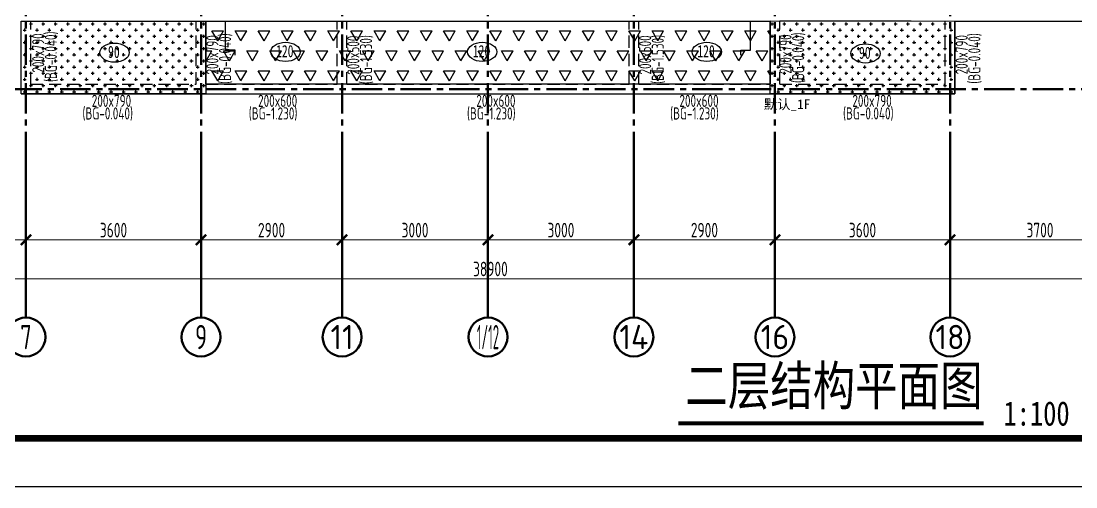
# Model space of a CAD drawing. Extents: x -302153 to 2378000, y -57590 to 1700000.
# Drawn here: x 184640 to 206328, y 552165 to 561749 of the extents above; entities that cross this region are included whole.
import ezdxf
from ezdxf.enums import TextEntityAlignment as Align

# ---------------------------------------------------------------- set-up
doc = ezdxf.new("R2010")
doc.units = 0
doc.header["$LTSCALE"] = 500
doc.header["$MEASUREMENT"] = 0
doc.linetypes.add('CENTER', pattern=[2, 1.25, -0.25, 0.25, -0.25])
doc.linetypes.add('DASHED', pattern=[0.75, 0.5, -0.25])
doc.layers.get('0').update_dxf_attribs({"linetype": 'CONTINUOUS'})
doc.layers.get('Defpoints').update_dxf_attribs({"color": 2, "linetype": 'CONTINUOUS'})
for name, color, linetype, lineweight in [('AD-AXIS-AXIS-2F-100', 1, 'CENTER', 50), ('AD-AXIS-CRCL-2F-100', 3, 'CONTINUOUS', 50), ('AD-AXIS-DIMS-2F-100', 3, 'CONTINUOUS', 0), ('AD-DIMS-MAIN-2F-100', 60, 'CONTINUOUS', 0)]:
    doc.layers.add(name, color=color, linetype=linetype, lineweight=lineweight)
for name, color, linetype in [('C-XREF-INT', 7, 'CONTINUOUS'), ('S_BEAM', 4, 'DASHED'), ('S_BEAM_TEXT_VERT', 41, 'CONTINUOUS'), ('S_FLOR_THIK', 7, 'CONTINUOUS'), ('S_PLAN_HACH', 9, 'CONTINUOUS'), ('S_PLAN_MIDL', 255, 'CONTINUOUS'), ('S_PLAN_TOPC', 7, 'CONTINUOUS')]:
    doc.layers.add(name, color=color, linetype=linetype)
doc.layers.add('内框', color=8, linetype='CONTINUOUS', plot=False)
doc.styles.add('TH-STYLE1', font='Stfangso_1.ttf', dxfattribs={"width": 0.7})
doc.styles.add('TH-STYLE2', font='', dxfattribs={"width": 0.8})
doc.styles.add('TH-STYLE3', font='tssdeng.shx', dxfattribs={"width": 0.7, "bigfont": 'tssdchn.shx'})
doc.styles.add('黑体', font='simhei.ttf')
doc.styles.get('TH-STYLE2').set_extended_font_data('STXihei')
doc.dimstyles.new('TH-DIM100', dxfattribs={"dimscale": 100, "dimtxt": 3, "dimasz": 2, "dimexe": 1, "dimexo": 1, "dimgap": 0.5, "dimtad": 1, "dimdec": 0, "dimdsep": 46, "dimtxsty": 'TH-STYLE3', "dimblk1": 'ARCHTICK', "dimblk2": 'ARCHTICK', "dimsah": 1, "dimcen": -1, "dimclrd": 256, "dimclre": 256, "dimclrt": 256, "dimazin": 0, "dimtfac": 1, "dimtdec": 0, "dimtix": 1, "dimtmove": 2, "dimatfit": 0, "dimldrblk": 'ARCHTICK', "dimfxl": 2, "dimtolj": 1, "dimtzin": 0, "dimlwd": -1, "dimlwe": -1, "dimarcsym": 0})
pattern_1 = [(0, (-461874.05, -167035.04), (127, 127), [63.5, -190.5]), (90, (-461842.3, -167066.79), (-127, 127), [63.5, -190.5])]

# ---------------------------------------------------------------- blocks, each defined once
blk = doc.blocks.new('B-th')
at = {"layer": 'S_FLOR_THIK', "color": 7, "extrusion": (0, 0, -1)}
blk.add_ellipse((86, 189), major_axis=(-302, 0), ratio=0.653433, dxfattribs=at)
at = {"style": 'TH-STYLE1', "width": 0.7, "flags": 8}
blk.add_attdef('BTH', text='', height=250, dxfattribs=at).set_placement((87, 80), align=Align.CENTER)
blk = doc.blocks.new('_ArchTick')
at = {"color": 0, "const_width": 0.25}
blk.add_lwpolyline([(-0.53, -0.53), (0.53, 0.53)], dxfattribs=at)
blk = doc.blocks.new('*D86')
at = {"layer": 'AD-DIMS-MAIN-2F-100', "transparency": 16777216}
for p, q in [((0, -3100), (0, -5500)), ((38900, -3100), (38900, -5500)), ((0, -5400), (38900, -5400))]:
    blk.add_line(p, q, dxfattribs=at)
at = {"layer": 'Defpoints', "color": 0, "transparency": 16777216}
for p in [(0, -3000), (38900, -3000), (38900, -5400)]:
    blk.add_point(p, dxfattribs=at)
at = {"layer": 'AD-DIMS-MAIN-2F-100', "transparency": 16777216, "xscale": 200, "yscale": 200, "zscale": 200, "rotation": 180}
blk.add_blockref('_ArchTick', (0, -5400), dxfattribs=at)
at = {"layer": 'AD-DIMS-MAIN-2F-100', "transparency": 16777216, "xscale": 200, "yscale": 200, "zscale": 200}
blk.add_blockref('_ArchTick', (38900, -5400), dxfattribs=at)
at = {"layer": 'AD-DIMS-MAIN-2F-100', "transparency": 16777216, "insert": (19450, -5200), "char_height": 300, "attachment_point": 5, "style": 'TH-STYLE3'}
blk.add_mtext('\\A1;38900', dxfattribs=at)
blk = doc.blocks.new('*D137')
at = {"layer": 'AD-AXIS-DIMS-2F-100', "transparency": 16777216}
for p, q in [((6200, -3100), (6200, -4700)), ((9900, -3100), (9900, -4700)), ((6200, -4600), (9900, -4600))]:
    blk.add_line(p, q, dxfattribs=at)
at = {"layer": 'Defpoints', "color": 0, "transparency": 16777216}
for p in [(6200, -3000), (9900, -3000), (9900, -4600)]:
    blk.add_point(p, dxfattribs=at)
at = {"layer": 'AD-AXIS-DIMS-2F-100', "transparency": 16777216, "xscale": 200, "yscale": 200, "zscale": 200, "rotation": 180}
blk.add_blockref('_ArchTick', (6200, -4600), dxfattribs=at)
at = {"layer": 'AD-AXIS-DIMS-2F-100', "transparency": 16777216, "xscale": 200, "yscale": 200, "zscale": 200}
blk.add_blockref('_ArchTick', (9900, -4600), dxfattribs=at)
at = {"layer": 'AD-AXIS-DIMS-2F-100', "transparency": 16777216, "insert": (8050, -4400), "char_height": 300, "attachment_point": 5, "style": 'TH-STYLE3'}
blk.add_mtext('\\A1;3700', dxfattribs=at)
blk = doc.blocks.new('*D138')
at = {"layer": 'AD-AXIS-DIMS-2F-100', "transparency": 16777216}
for p, q in [((9900, -3100), (9900, -4700)), ((13500, -3100), (13500, -4700)), ((9900, -4600), (13500, -4600))]:
    blk.add_line(p, q, dxfattribs=at)
at = {"layer": 'Defpoints', "color": 0, "transparency": 16777216}
for p in [(9900, -3000), (13500, -3000), (13500, -4600)]:
    blk.add_point(p, dxfattribs=at)
at = {"layer": 'AD-AXIS-DIMS-2F-100', "transparency": 16777216, "xscale": 200, "yscale": 200, "zscale": 200, "rotation": 180}
blk.add_blockref('_ArchTick', (9900, -4600), dxfattribs=at)
at = {"layer": 'AD-AXIS-DIMS-2F-100', "transparency": 16777216, "xscale": 200, "yscale": 200, "zscale": 200}
blk.add_blockref('_ArchTick', (13500, -4600), dxfattribs=at)
at = {"layer": 'AD-AXIS-DIMS-2F-100', "transparency": 16777216, "insert": (11700, -4400), "char_height": 300, "attachment_point": 5, "style": 'TH-STYLE3'}
blk.add_mtext('\\A1;3600', dxfattribs=at)
blk = doc.blocks.new('*D139')
at = {"layer": 'AD-AXIS-DIMS-2F-100', "transparency": 16777216}
for p, q in [((13500, -3100), (13500, -4700)), ((16400, -3100), (16400, -4700)), ((13500, -4600), (16400, -4600))]:
    blk.add_line(p, q, dxfattribs=at)
at = {"layer": 'Defpoints', "color": 0, "transparency": 16777216}
for p in [(13500, -3000), (16400, -3000), (16400, -4600)]:
    blk.add_point(p, dxfattribs=at)
at = {"layer": 'AD-AXIS-DIMS-2F-100', "transparency": 16777216, "xscale": 200, "yscale": 200, "zscale": 200, "rotation": 180}
blk.add_blockref('_ArchTick', (13500, -4600), dxfattribs=at)
at = {"layer": 'AD-AXIS-DIMS-2F-100', "transparency": 16777216, "xscale": 200, "yscale": 200, "zscale": 200}
blk.add_blockref('_ArchTick', (16400, -4600), dxfattribs=at)
at = {"layer": 'AD-AXIS-DIMS-2F-100', "transparency": 16777216, "insert": (14950, -4400), "char_height": 300, "attachment_point": 5, "style": 'TH-STYLE3'}
blk.add_mtext('\\A1;2900', dxfattribs=at)
blk = doc.blocks.new('*D140')
at = {"layer": 'AD-AXIS-DIMS-2F-100', "transparency": 16777216}
for p, q in [((16400, -3100), (16400, -4700)), ((19400, -3100), (19400, -4700)), ((16400, -4600), (19400, -4600))]:
    blk.add_line(p, q, dxfattribs=at)
at = {"layer": 'Defpoints', "color": 0, "transparency": 16777216}
for p in [(16400, -3000), (19400, -3000), (19400, -4600)]:
    blk.add_point(p, dxfattribs=at)
at = {"layer": 'AD-AXIS-DIMS-2F-100', "transparency": 16777216, "xscale": 200, "yscale": 200, "zscale": 200, "rotation": 180}
blk.add_blockref('_ArchTick', (16400, -4600), dxfattribs=at)
at = {"layer": 'AD-AXIS-DIMS-2F-100', "transparency": 16777216, "xscale": 200, "yscale": 200, "zscale": 200}
blk.add_blockref('_ArchTick', (19400, -4600), dxfattribs=at)
at = {"layer": 'AD-AXIS-DIMS-2F-100', "transparency": 16777216, "insert": (17900, -4400), "char_height": 300, "attachment_point": 5, "style": 'TH-STYLE3'}
blk.add_mtext('\\A1;3000', dxfattribs=at)
blk = doc.blocks.new('*D141')
at = {"layer": 'AD-AXIS-DIMS-2F-100', "transparency": 16777216}
for p, q in [((19400, -3100), (19400, -4700)), ((22400, -3100), (22400, -4700)), ((19400, -4600), (22400, -4600))]:
    blk.add_line(p, q, dxfattribs=at)
at = {"layer": 'Defpoints', "color": 0, "transparency": 16777216}
for p in [(19400, -3000), (22400, -3000), (22400, -4600)]:
    blk.add_point(p, dxfattribs=at)
at = {"layer": 'AD-AXIS-DIMS-2F-100', "transparency": 16777216, "xscale": 200, "yscale": 200, "zscale": 200, "rotation": 180}
blk.add_blockref('_ArchTick', (19400, -4600), dxfattribs=at)
at = {"layer": 'AD-AXIS-DIMS-2F-100', "transparency": 16777216, "xscale": 200, "yscale": 200, "zscale": 200}
blk.add_blockref('_ArchTick', (22400, -4600), dxfattribs=at)
at = {"layer": 'AD-AXIS-DIMS-2F-100', "transparency": 16777216, "insert": (20900, -4400), "char_height": 300, "attachment_point": 5, "style": 'TH-STYLE3'}
blk.add_mtext('\\A1;3000', dxfattribs=at)
blk = doc.blocks.new('*D142')
at = {"layer": 'AD-AXIS-DIMS-2F-100', "transparency": 16777216}
for p, q in [((22400, -3100), (22400, -4700)), ((25300, -3100), (25300, -4700)), ((22400, -4600), (25300, -4600))]:
    blk.add_line(p, q, dxfattribs=at)
at = {"layer": 'Defpoints', "color": 0, "transparency": 16777216}
for p in [(22400, -3000), (25300, -3000), (25300, -4600)]:
    blk.add_point(p, dxfattribs=at)
at = {"layer": 'AD-AXIS-DIMS-2F-100', "transparency": 16777216, "xscale": 200, "yscale": 200, "zscale": 200, "rotation": 180}
blk.add_blockref('_ArchTick', (22400, -4600), dxfattribs=at)
at = {"layer": 'AD-AXIS-DIMS-2F-100', "transparency": 16777216, "xscale": 200, "yscale": 200, "zscale": 200}
blk.add_blockref('_ArchTick', (25300, -4600), dxfattribs=at)
at = {"layer": 'AD-AXIS-DIMS-2F-100', "transparency": 16777216, "insert": (23850, -4400), "char_height": 300, "attachment_point": 5, "style": 'TH-STYLE3'}
blk.add_mtext('\\A1;2900', dxfattribs=at)
blk = doc.blocks.new('*D143')
at = {"layer": 'AD-AXIS-DIMS-2F-100', "transparency": 16777216}
for p, q in [((25300, -3100), (25300, -4700)), ((28900, -3100), (28900, -4700)), ((25300, -4600), (28900, -4600))]:
    blk.add_line(p, q, dxfattribs=at)
at = {"layer": 'Defpoints', "color": 0, "transparency": 16777216}
for p in [(25300, -3000), (28900, -3000), (28900, -4600)]:
    blk.add_point(p, dxfattribs=at)
at = {"layer": 'AD-AXIS-DIMS-2F-100', "transparency": 16777216, "xscale": 200, "yscale": 200, "zscale": 200, "rotation": 180}
blk.add_blockref('_ArchTick', (25300, -4600), dxfattribs=at)
at = {"layer": 'AD-AXIS-DIMS-2F-100', "transparency": 16777216, "xscale": 200, "yscale": 200, "zscale": 200}
blk.add_blockref('_ArchTick', (28900, -4600), dxfattribs=at)
at = {"layer": 'AD-AXIS-DIMS-2F-100', "transparency": 16777216, "insert": (27100, -4400), "char_height": 300, "attachment_point": 5, "style": 'TH-STYLE3'}
blk.add_mtext('\\A1;3600', dxfattribs=at)
blk = doc.blocks.new('*D144')
at = {"layer": 'AD-AXIS-DIMS-2F-100', "transparency": 16777216}
for p, q in [((28900, -3100), (28900, -4700)), ((32600, -3100), (32600, -4700)), ((28900, -4600), (32600, -4600))]:
    blk.add_line(p, q, dxfattribs=at)
at = {"layer": 'Defpoints', "color": 0, "transparency": 16777216}
for p in [(28900, -3000), (32600, -3000), (32600, -4600)]:
    blk.add_point(p, dxfattribs=at)
at = {"layer": 'AD-AXIS-DIMS-2F-100', "transparency": 16777216, "xscale": 200, "yscale": 200, "zscale": 200, "rotation": 180}
blk.add_blockref('_ArchTick', (28900, -4600), dxfattribs=at)
at = {"layer": 'AD-AXIS-DIMS-2F-100', "transparency": 16777216, "xscale": 200, "yscale": 200, "zscale": 200}
blk.add_blockref('_ArchTick', (32600, -4600), dxfattribs=at)
at = {"layer": 'AD-AXIS-DIMS-2F-100', "transparency": 16777216, "insert": (30750, -4400), "char_height": 300, "attachment_point": 5, "style": 'TH-STYLE3'}
blk.add_mtext('\\A1;3700', dxfattribs=at)
blk = doc.blocks.new('THAPE_A2L2_inner')
at = {"layer": '内框'}
blk.add_lwpolyline([(0, 0), (0, 420), (891, 420), (891, 0)], close=True, dxfattribs=at)
at = {"layer": '内框', "const_width": 1.4}
blk.add_lwpolyline([(25, 410), (25, 10), (881, 10), (881, 410)], close=True, dxfattribs=at)
at = {"layer": '内框', "style": '黑体', "width": 0.8}
blk.add_attdef('内框名称', (30.92, 422.78), '', height=4.2, dxfattribs=at)
blk = doc.blocks.new('DxmxAxis_2F-100_b8d9b96b-d97d-4cdc-bfb8-bee9ef8f7084_1755619768')
at = {"layer": 'AD-AXIS-AXIS-2F-100'}
for p, q in [((9900, -3000), (9900, 8800)), ((28900, -3000), (28900, 8800)), ((13500, -3000), (13500, 6200)), ((25300, -3000), (25300, 6200)), ((16400, -3000), (16400, 4500)), ((19400, -3000), (19400, 4500)), ((22400, -3000), (22400, 4500)), ((-1400, -1500), (52900, -1500))]:
    blk.add_line(p, q, dxfattribs=at)
at = {"layer": 'AD-AXIS-CRCL-2F-100'}
for p, q in [((9900, -3000), (9900, -6200)), ((13500, -3000), (13500, -6200)), ((16400, -3000), (16400, -6200)), ((19400, -3000), (19400, -6200)), ((22400, -3000), (22400, -6200)), ((25300, -3000), (25300, -6200)), ((28900, -3000), (28900, -6200))]:
    blk.add_line(p, q, dxfattribs=at)
for centre in [(9900, -6600), (13500, -6600), (16400, -6600), (19400, -6600), (22400, -6600), (25300, -6600), (28900, -6600)]:
    blk.add_circle(centre, 400, dxfattribs=at)
at = {"layer": 'AD-AXIS-CRCL-2F-100', "color": 7, "style": 'TH-STYLE3'}
for s, width, p in [('7', 0.7, (9900, -6600)), ('9', 0.7, (13500, -6600)), ('1/12', 0.4, (19400, -6600))]:
    blk.add_text(s, height=500, dxfattribs=dict(at, width=width)).set_placement(p, align=Align.MIDDLE_CENTER)
for s, p in [('11', (16400, -6600)), ('14', (22400, -6600)), ('16', (25300, -6600)), ('18', (28900, -6600))]:
    blk.add_text(s, height=500, dxfattribs=at).set_placement(p, align=Align.MIDDLE_CENTER)
at = {"layer": 'AD-AXIS-DIMS-2F-100'}
for p1, p2, picture, middle in [((6200, -3000), (9900, -3000), '*D137', (8050, -4400)), ((9900, -3000), (13500, -3000), '*D138', (11700, -4400)), ((13500, -3000), (16400, -3000), '*D139', (14950, -4400)), ((16400, -3000), (19400, -3000), '*D140', (17900, -4400)), ((19400, -3000), (22400, -3000), '*D141', (20900, -4400)), ((22400, -3000), (25300, -3000), '*D142', (23850, -4400)), ((25300, -3000), (28900, -3000), '*D143', (27100, -4400)), ((28900, -3000), (32600, -3000), '*D144', (30750, -4400))]:
    dim = blk.add_aligned_dim(p1=p1, p2=p2, distance=-1600, dimstyle='TH-DIM100', override={"dimgap": 0.5}, dxfattribs=at)
    dim.commit()
    dim.dimension.update_dxf_attribs({"geometry": picture, "text_midpoint": middle})
at = {"layer": 'AD-DIMS-MAIN-2F-100'}
dim = blk.add_aligned_dim(p1=(0, -3000), p2=(38900, -3000), distance=-2400, dimstyle='TH-DIM100', override={"dimgap": 0.5}, dxfattribs=at)
dim.commit()
dim.dimension.update_dxf_attribs({"geometry": '*D86', "text_midpoint": (19450, -5200)})
blk = doc.blocks.new('A$C2ECF6916')
at = {"layer": 'C-XREF-INT'}
blk.add_blockref('DxmxAxis_2F-100_b8d9b96b-d97d-4cdc-bfb8-bee9ef8f7084_1755619768', (0, 1500), dxfattribs=at)

msp = doc.modelspace()

# ---------------------------------------------------------------- hatches: boundary and pattern name
at = {"layer": 'S_PLAN_HACH'}
h = msp.add_hatch(dxfattribs=at)
h.set_pattern_fill('CROSS', color=256, scale=20)
h.set_pattern_definition(pattern_1)
h.paths.add_polyline_path([(188440.0506, 560248.6595), (188440.0506, 561748.6289), (184640.0507, 561748.6289), (184640.0507, 560248.6595)])
h = msp.add_hatch(dxfattribs=at)
h.set_pattern_fill('TRIANG', color=256, scale=50)
h.set_pattern_definition([(60, (-461874.05, -167035.04), (-238.12491, 412.44455), [238.125, -238.125]), (120, (-461874.05, -167035.04), (-476.24991, 5e-05), [238.125, -238.125]), (0, (-461993.1, -166828.8), (238.125, 412.4445), [238.125, -238.125])])
h.paths.add_polyline_path([(188440.0484, 561748.6289), (200040.0559, 561748.6378), (200040.0455, 560448.8492), (188440.0483, 560448.8403)])
h = msp.add_hatch(dxfattribs=at)
h.set_pattern_fill('CROSS', color=256, scale=20)
h.set_pattern_definition(pattern_1)
h.paths.add_polyline_path([(200040.0507, 561756.2855), (200040.0507, 560256.3161), (203840.0528, 560248.6595), (203840.0528, 561748.6289)])

# ---------------------------------------------------------------- linework, layer by layer
at = {"layer": 'S_BEAM', "linetype": 'ByBlock'}
for p, q in [((184640.0508, 560248.6595), (184640.0507, 561748.6289)), ((185540.0507, 561748.6289), (188240.0506, 561748.6289)), ((188440.0506, 561748.6289), (190590.0507, 561748.6289)), ((188440.0506, 560448.8403), (188440.0506, 561748.6289)), ((191340.0507, 561748.6289), (197140.0507, 561748.6408)), ((200040.0507, 560448.8403), (200040.0507, 561748.6467)), ((202940.0507, 561748.6289), (200240.0507, 561748.6456)), ((203840.0507, 561748.6289), (210440.0504, 561748.6289)), ((203840.0507, 560248.6289), (203840.0507, 561748.6289)), ((184640.0508, 560248.6595), (188440.0506, 560248.6595)), ((188440.0507, 560248.6284), (191242.9449, 560248.8403)), ((191242.9449, 560248.8403), (197259.5288, 560248.8403)), ((197259.5288, 560248.8403), (200040.0507, 560248.8403)), ((200040.0507, 560248.6289), (203840.0507, 560248.6289))]:
    msp.add_line(p, q, dxfattribs=at)
at = {"layer": 'S_BEAM'}
for p, q in [((184840.0508, 560448.6595), (184840.0507, 561748.6289)), ((188240.0506, 560448.6595), (188240.0506, 561748.6289)), ((191140.0507, 560448.8403), (191140.0507, 561748.6289)), ((191340.0507, 560448.8403), (191340.0507, 561748.6289)), ((197140.0507, 560448.8403), (197140.0507, 561748.6289)), ((197340.0507, 560448.8403), (197340.0507, 561748.6289)), ((200240.0507, 560448.6289), (200240.0507, 561748.6456)), ((203640.0507, 560448.6289), (203640.0507, 561748.6289)), ((184840.0508, 560448.6595), (188240.0506, 560448.6595)), ((188440.0506, 560448.8403), (191140.0507, 560448.8403)), ((188440.0506, 560448.8403), (191140.0507, 560448.8403)), ((191340.0507, 560448.8403), (197140.0507, 560448.8403)), ((197340.0507, 560448.8403), (200040.0507, 560448.8403)), ((200240.0507, 560448.6289), (203640.0507, 560448.6289))]:
    msp.add_line(p, q, dxfattribs=at)
at = {"layer": 'S_PLAN_HACH'}
for points in [[(184640.0507, 561748.6289), (188440.0506, 561748.6289), (188440.0506, 560248.6595), (184640.0507, 560248.6595)], [(188440.0484, 561748.6289), (200040.0559, 561748.6378), (200040.0455, 560448.8492), (188440.0483, 560448.8403)], [(200040.0507, 561756.2855), (203840.0528, 561748.6289), (203840.0528, 560248.6595), (200040.0507, 560256.3161)]]:
    msp.add_lwpolyline(points, close=True, dxfattribs=at)
at = {"layer": 'S_PLAN_MIDL'}
for points in [[(189040.2719, 561048.6289), (189040.0941, 561148.6366), (188840.082, 561148.6213), (188840.0506, 561748.6136)], [(199440.0504, 561048.6094), (199440.0806, 561148.629), (199640.0712, 561148.6288), (199640.0503, 561748.6463)]]:
    msp.add_lwpolyline(points, dxfattribs=at)
at = {"layer": 'S_PLAN_TOPC', "const_width": 80}
msp.add_lwpolyline([(198152.1816, 553473.9687), (204429.6429, 553473.9687)], dxfattribs=at)

# ---------------------------------------------------------------- block references
msp.add_blockref('A$C2ECF6916', (174840.0507, 560348.6289))
at = {"layer": 'S_FLOR_THIK'}
ref = msp.add_blockref('B-th', (186647.3486, 560910.6106), dxfattribs=dict(at, xscale=-1))
ref.add_attrib('BTH', '90', dxfattribs={"layer": '0', "height": 250, "style": 'TH-STYLE1', "width": 0.7, "flags": 8}).set_placement((186547.4882, 560990.1439), align=Align.CENTER)
ref = msp.add_blockref('B-th', (190162.51, 560926.4843), dxfattribs=dict(at, xscale=-1))
ref.add_attrib('BTH', '120', dxfattribs={"layer": '0', "height": 250, "style": 'TH-STYLE1', "width": 0.7, "flags": 8}).set_placement((190062.6496, 561006.0176), align=Align.CENTER)
ref = msp.add_blockref('B-th', (194207.2939, 560926.4843), dxfattribs=dict(at, xscale=-1))
ref.add_attrib('BTH', '120', dxfattribs={"layer": '0', "height": 250, "style": 'TH-STYLE1', "width": 0.7, "flags": 8}).set_placement((194107.4335, 561006.0176), align=Align.CENTER)
ref = msp.add_blockref('B-th', (198823.9126, 560926.4843), dxfattribs=dict(at, xscale=-1))
ref.add_attrib('BTH', '120', dxfattribs={"layer": '0', "height": 250, "style": 'TH-STYLE1', "width": 0.7, "flags": 8}).set_placement((198724.0522, 561006.0176), align=Align.CENTER)
ref = msp.add_blockref('B-th', (202088.0631, 560893.056), dxfattribs=dict(at, xscale=-1))
ref.add_attrib('BTH', '90', dxfattribs={"layer": '0', "height": 250, "style": 'TH-STYLE1', "width": 0.7, "flags": 8}).set_placement((201988.2028, 560972.5893), align=Align.CENTER)
at = {"layer": '内框', "xscale": 100, "yscale": 100, "zscale": 100}
msp.add_blockref('THAPE_A2L2_inner', (164665.3584, 552165.445), dxfattribs=at)

# ---------------------------------------------------------------- texts
at = {"layer": 'Defpoints', "insert": (200390.0507, 559898.6284), "char_height": 200, "attachment_point": 8, "style": '黑体'}
msp.add_mtext('默认_1F', dxfattribs=at)
at = {"layer": 'S_BEAM_TEXT_VERT', "style": 'TH-STYLE3', "width": 0.7}
for s, p in [('(BG-0.040)', (185376.6438, 560495.2991)), ('200x790', (185116.6531, 560686.9241)), ('200x790', (188698.4075, 560648.62)), ('(BG-0.040)', (188958.3981, 560456.995)), ('200x500', (191596.3358, 560644.1964)), ('(BG-1.530)', (191856.3264, 560452.5714)), ('200x500', (197596.3358, 560649.5413)), ('(BG-1.530)', (197856.3264, 560457.9163)), ('200x790', (200482.6738, 560665.1401)), ('(BG-0.040)', (200742.6644, 560473.5151)), ('200x790', (204105.4056, 560651.5039)), ('(BG-0.040)', (204365.3962, 560459.8789))]:
    msp.add_text(s, height=250, rotation=90, dxfattribs=at).set_placement(p)
for s, p in [('200x790', (186092.9257, 559982.9805)), ('200x600', (189512.2822, 559982.9805)), ('200x600', (189512.2822, 559982.9805)), ('200x600', (193999.1355, 559982.9805)), ('200x600', (198175.8041, 559982.9805)), ('200x790', (201731.4051, 559982.9805)), ('(BG-0.040)', (185901.3007, 559723.9647)), ('(BG-1.230)', (189320.6572, 559723.9647)), ('(BG-1.230)', (189320.6572, 559723.9647)), ('(BG-1.230)', (193807.5105, 559723.9647)), ('(BG-1.230)', (197984.1791, 559723.9647)), ('(BG-0.040)', (201539.7801, 559723.9647))]:
    msp.add_text(s, height=250, dxfattribs=at).set_placement(p)
at = {"layer": 'S_PLAN_TOPC', "style": 'TH-STYLE2', "width": 0.8}
for s, height, p in [('二层结构平面图', 800, (198298.15, 553610.3065)), ('1:100', 500, (204839.0955, 553276.7316))]:
    msp.add_text(s, height=height, dxfattribs=at).set_placement(p, align=Align.BOTTOM_LEFT)

doc.saveas('drawing.dxf')
